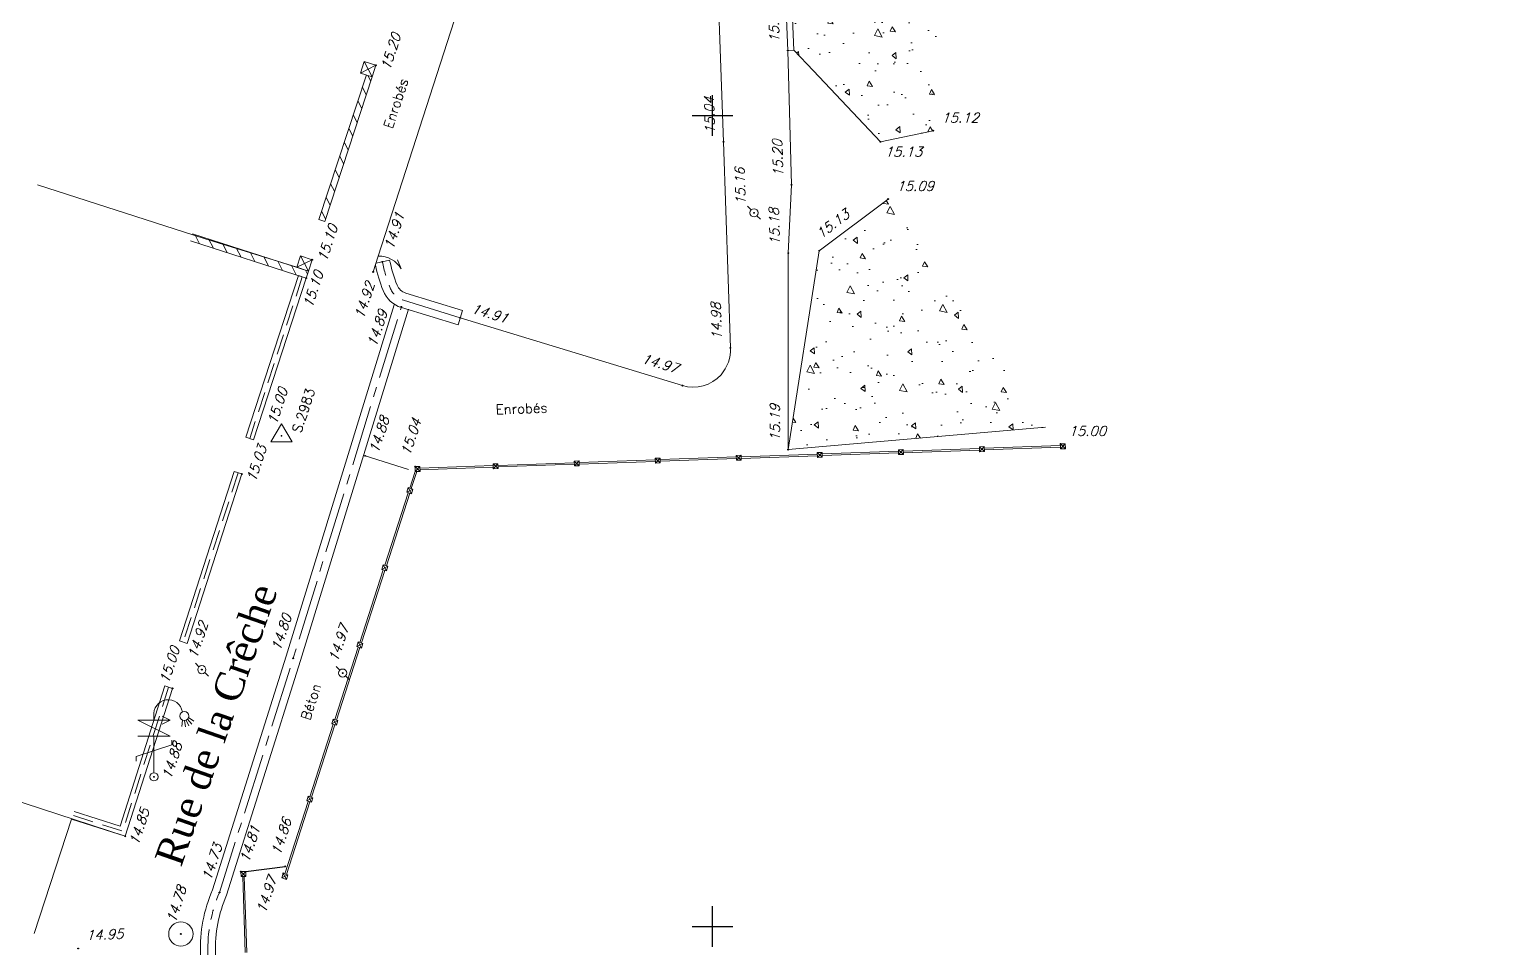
# Model space of a CAD drawing. Header units: metres. Extents: x 1373359 to 1376054, y 5226623 to 5228666.
# Drawn here: x 1375283.15 to 1375319.42, y 5226719.48 to 5226742.12 of the extents above; entities that cross this region are included whole.
import ezdxf

# ---------------------------------------------------------------- set-up
doc = ezdxf.new("R2010")
doc.units = ezdxf.units.M
doc.header["$LTSCALE"] = 2
doc.header["$PDMODE"] = 32
doc.header["$PDSIZE"] = 0.02
doc.linetypes.add('AXES2', pattern=[1.125, 0.75, -0.125, 0.125, -0.125])
doc.linetypes.add('INTERROMPU2', pattern=[0.375, 0.25, -0.125])
doc.layers.get('0').update_dxf_attribs({"color": 6})
for name, color, linetype, lineweight in [('ASSEP_P_SENS', 5, 'Continuous', 0), ('ASSEU_P_AFFRON', 124, 'Continuous', 9), ('CAD_L_PARCELLE', 253, 'Continuous', 0), ('EAU_P_BCR', 4, 'Continuous', 9), ('EV_F_TEXNATSOL', 7, 'Continuous', 0), ('FDP_L_CLOT', 7, 'Continuous', 0), ('FDP_L_HAIE', 3, 'Continuous', 9), ('FDP_L_MURBAHUT', 7, 'Continuous', 9), ('FDP_L_MURPLEIN', 7, 'Continuous', 9), ('GAZ_P_AFFRON', 30, 'Continuous', 9), ('GEOD_P_STA', 6, 'Continuous', 9), ('MUL_P_SUPXET--', 1, 'Continuous', 9), ('VOIE_F_TEXNOM', 7, 'Continuous', 0), ('VOIE_L_BORDREV', 252, 'Continuous', 0), ('VOIE_L_BORDURE', 7, 'Continuous', 9)]:
    doc.layers.add(name, color=color, linetype=linetype, lineweight=lineweight)
for name, color, linetype in [('FDP_P_SEUILPIE', 7, 'Continuous'), ('MEP_F_CARRO', 7, 'Continuous'), ('TopoAlt', 7, 'Continuous'), ('Topojis', 7, 'Continuous')]:
    doc.layers.add(name, color=color, linetype=linetype)
doc.styles.get("Standard").update_dxf_attribs({"font": 'romans.shx'})
doc.styles.add('TNR', font='TIMES.TTF', dxfattribs={"width": 0.999})
pattern_1 = [(297.0312, (1375293.2492, 5226746.50957), (0.226253, 0.115437), [])]
pattern_2 = [(302.031, (1375293.2492, 5226746.5096), (-0.57092, -1.34705), [0.1524, -1.6764]), (247.031, (1375293.2492, 5226746.5096), (1.54088, -0.20333), [0.12192, -1.34112]), (352.482, (1375293.2016, 5226746.3973), (0.96995, -1.55039), [0.12952, -1.42472]), (298.215, (1375293.6358, 5226746.3842), (-0.98895, -1.9591), [0.2286, -2.5146]), (348.667, (1375293.5534, 5226746.221), (1.29695, -2.41724), [0.19428, -2.13708]), (243.215, (1375293.6358, 5226746.3842), (1.29694, -2.41724), [0.18288, -2.01168]), (273.031, (1375293.4764, 5226746.2223), (-1.152404, -0.90137), [0.1524, -1.6764]), (218.031, (1375293.4764, 5226746.2223), (1.24911, -0.92487), [0.12192, -1.34112]), (323.483, (1375293.3804, 5226746.1471), (0.09671, -1.82624), [0.12952, -1.42472]), (289.5312, (1375293.2492, 5226746.50957), (0.635824, -0.232185), [0, -1.324864, 0, -1.36144, 0, -1.3462]), (259.5312, (1375293.2492, 5226746.5096), (0.597444, -0.755729), [0, -0.776224, 0, -1.294384, 0, -0.51308]), (219.5312, (1375293.389, 5226746.9406), (-0.37823, -1.017679), [0, -0.508, 0, -1.58496, 0, -2.10312]), (209.531, (1375293.4517, 5226747.1339), (-0.17209, -1.189985), [0, -0.6604, 0, -1.052576, 0, -1.49352])]

# ---------------------------------------------------------------- blocks, each defined once
blk = doc.blocks.new('Tcpoint')
at = {"color": 0}
blk.add_point((0, 0), dxfattribs=at)
at = {"layer": 'TopoAlt'}
blk.add_attdef('ALT', (0.2, 0.2), '', height=0.24, dxfattribs=at)
blk = doc.blocks.new('CB011')
at = {"color": 0, "flags": 128}
blk.add_lwpolyline([(0, 0, 0.263702), (-0.602, 0.237), (-0.374, 0.3)], format="xyb", dxfattribs=at)
blk = doc.blocks.new('a001')
at = {"color": 0}
for points in [[(0.160355, 0.160355), (0.070711, 0.070711)], [(-0.070711, -0.070711), (-0.160355, -0.160355)]]:
    blk.add_lwpolyline(points, dxfattribs=at)
blk.add_circle((0, 0), 0.1, dxfattribs=at)
blk = doc.blocks.new('t003')
at = {"color": 0}
blk.add_line((0, 0), (0, 0), dxfattribs=at)
blk.add_lwpolyline([(0.259834, -0.149954), (-0.000053, 0.3), (-0.259781, -0.150046)], close=True, dxfattribs=at)
blk = doc.blocks.new('L016')
at = {"color": 0}
for p, q in [((0, 1.510991), (0, 1.4)), ((0, 1), (0, 0.1))]:
    blk.add_line(p, q, dxfattribs=at)
for points in [[(0.2, 1.5), (0.4, 1.4), (0.2, 1.3)], [(0.855244, 1.462269), (0.984837, 1.372556)], [(0.4, 1.4), (-0.4, 1.4), (0.4, 1), (-0.4, 1)], [(0.700628, 1.399688), (0.684459, 1.240974)], [(0.752708, 1.388229), (0.78082, 1.234594)], [(0.792944, 1.396773), (0.86024, 1.256612)], [(0.830421, 1.422331), (0.931041, 1.303495)], [(-0.438601, 0.390519), (-0.438601, 0.500753), (0.438601, 0.792376), (0.438601, 0.902609)]]:
    blk.add_lwpolyline(points, dxfattribs=at)
for centre, radius in [((0.75, 1.5), 0.111803), ((0, 0), 0.1)]:
    blk.add_circle(centre, radius, dxfattribs=at)
blk.add_arc((0.35, 1.55), 0.353553, 8.130102, 188.130102, dxfattribs=at)
blk = doc.blocks.new('u014')
at = {"color": 0}
blk.add_line((0, 0), (0, 0), dxfattribs=at)
blk.add_circle((0, 0), 0.3, dxfattribs=at)

msp = doc.modelspace()

# ---------------------------------------------------------------- hatches: boundary and pattern name
at = {"layer": 'FDP_L_HAIE'}
h = msp.add_hatch(dxfattribs=at)
h.set_pattern_fill('AR-CONC', color=256, scale=0.008, style=0)
h.set_pattern_definition(pattern_2)
h.paths.add_polyline_path([(1375302.011, 5226741.608), (1375302.49, 5226741.099), (1375304.148, 5226739.349), (1375305.446, 5226739.626), (1375305.71, 5226746.734), (1375302.984, 5226746.988), (1375301.985, 5226746.208), (1375301.92, 5226746.003, 0.072404), (1375301.851, 5226745.325)])
h = msp.add_hatch(dxfattribs=at)
h.set_pattern_fill('AR-CONC', color=256, scale=0.008, style=0)
h.set_pattern_definition(pattern_2)
h.paths.add_polyline_path([(1375308.216, 5226732.311), (1375304.336, 5226737.94), (1375302.637, 5226736.666), (1375301.869, 5226731.76)])
at = {"layer": 'FDP_L_MURPLEIN'}
h = msp.add_hatch(dxfattribs=at)
h.set_pattern_fill('ANSI31', color=256, scale=0.08, style=0)
h.set_pattern_definition(pattern_1)
edge = h.paths.add_edge_path()
edge.add_line((1375291.465, 5226741), (1375290.295, 5226737.436))
edge.add_line((1375290.295, 5226737.436), (1375290.437, 5226737.389))
edge.add_line((1375290.437, 5226737.389), (1375291.608, 5226740.953))
h = msp.add_hatch(dxfattribs=at)
h.set_pattern_fill('ANSI31', color=256, scale=0.08, style=0)
h.set_pattern_definition(pattern_1)
edge = h.paths.add_edge_path()
edge.add_line((1375287.181, 5226737.083), (1375290.037, 5226736.165))
edge.add_line((1375290.037, 5226736.165), (1375289.98, 5226735.989))
edge.add_line((1375289.98, 5226735.989), (1375287.124, 5226736.907))

# ---------------------------------------------------------------- linework, layer by layer
at = {"layer": 'CAD_L_PARCELLE', "flags": 128}
for points in [[(1375289.753, 5226736.258), (1375287.467, 5226736.963), (1375283.358, 5226738.289)], [(1375285.52, 5226722.223), (1375278.866, 5226724.397)]]:
    msp.add_lwpolyline(points, dxfattribs=at)
at = {"layer": 'FDP_L_CLOT'}
for p, q in [((1375302.707, 5226731.692), (1375302.587, 5226731.688)), ((1375302.591, 5226731.568), (1375302.587, 5226731.688)), ((1375302.587, 5226731.688), (1375302.711, 5226731.572)), ((1375302.591, 5226731.568), (1375302.707, 5226731.692)), ((1375302.707, 5226731.692), (1375302.711, 5226731.572)), ((1375304.706, 5226731.762), (1375304.586, 5226731.758)), ((1375304.59, 5226731.638), (1375304.586, 5226731.758)), ((1375304.586, 5226731.758), (1375304.71, 5226731.642)), ((1375304.59, 5226731.638), (1375304.706, 5226731.762)), ((1375304.706, 5226731.762), (1375304.71, 5226731.642)), ((1375306.705, 5226731.833), (1375306.585, 5226731.828)), ((1375306.589, 5226731.708), (1375306.585, 5226731.828)), ((1375306.585, 5226731.828), (1375306.709, 5226731.713)), ((1375306.589, 5226731.708), (1375306.705, 5226731.833)), ((1375306.709, 5226731.713), (1375306.589, 5226731.708)), ((1375306.705, 5226731.833), (1375306.709, 5226731.713)), ((1375308.703, 5226731.903), (1375308.583, 5226731.899)), ((1375308.588, 5226731.779), (1375308.583, 5226731.899)), ((1375308.583, 5226731.899), (1375308.708, 5226731.783)), ((1375308.588, 5226731.779), (1375308.703, 5226731.903)), ((1375308.708, 5226731.783), (1375308.588, 5226731.779)), ((1375308.703, 5226731.903), (1375308.708, 5226731.783)), ((1375292.785, 5226731.344), (1375292.665, 5226731.34)), ((1375292.67, 5226731.22), (1375292.665, 5226731.34)), ((1375292.665, 5226731.34), (1375292.79, 5226731.224)), ((1375292.67, 5226731.22), (1375292.785, 5226731.344)), ((1375292.785, 5226731.344), (1375292.79, 5226731.224)), ((1375294.712, 5226731.411), (1375294.592, 5226731.407)), ((1375294.596, 5226731.287), (1375294.592, 5226731.407)), ((1375294.592, 5226731.407), (1375294.716, 5226731.292)), ((1375294.596, 5226731.287), (1375294.712, 5226731.411)), ((1375294.712, 5226731.411), (1375294.716, 5226731.292)), ((1375296.711, 5226731.482), (1375296.591, 5226731.477)), ((1375296.595, 5226731.358), (1375296.591, 5226731.477)), ((1375296.591, 5226731.477), (1375296.715, 5226731.362)), ((1375296.595, 5226731.358), (1375296.711, 5226731.482)), ((1375296.715, 5226731.362), (1375296.595, 5226731.358)), ((1375296.711, 5226731.482), (1375296.715, 5226731.362)), ((1375298.71, 5226731.552), (1375298.59, 5226731.548)), ((1375298.594, 5226731.428), (1375298.59, 5226731.548)), ((1375298.59, 5226731.548), (1375298.714, 5226731.432)), ((1375298.594, 5226731.428), (1375298.71, 5226731.552)), ((1375298.714, 5226731.432), (1375298.594, 5226731.428)), ((1375298.71, 5226731.552), (1375298.714, 5226731.432)), ((1375300.708, 5226731.622), (1375300.588, 5226731.618)), ((1375300.593, 5226731.498), (1375300.588, 5226731.618)), ((1375300.588, 5226731.618), (1375300.712, 5226731.502)), ((1375300.593, 5226731.498), (1375300.708, 5226731.622)), ((1375300.712, 5226731.502), (1375300.593, 5226731.498)), ((1375300.708, 5226731.622), (1375300.712, 5226731.502)), ((1375302.711, 5226731.572), (1375302.591, 5226731.568)), ((1375304.71, 5226731.642), (1375304.59, 5226731.638)), ((1375292.79, 5226731.224), (1375292.67, 5226731.22)), ((1375294.716, 5226731.292), (1375294.596, 5226731.287)), ((1375292.498, 5226730.823), (1375292.461, 5226730.709)), ((1375292.461, 5226730.709), (1375292.612, 5226730.786)), ((1375292.575, 5226730.672), (1375292.461, 5226730.709)), ((1375292.498, 5226730.823), (1375292.612, 5226730.786)), ((1375292.575, 5226730.672), (1375292.498, 5226730.823)), ((1375292.612, 5226730.786), (1375292.575, 5226730.672)), ((1375291.882, 5226728.92), (1375291.845, 5226728.806)), ((1375291.845, 5226728.806), (1375291.996, 5226728.883)), ((1375291.959, 5226728.769), (1375291.845, 5226728.806)), ((1375291.882, 5226728.92), (1375291.996, 5226728.883)), ((1375291.959, 5226728.769), (1375291.882, 5226728.92)), ((1375291.996, 5226728.883), (1375291.959, 5226728.769)), ((1375291.265, 5226727.017), (1375291.228, 5226726.903)), ((1375291.228, 5226726.903), (1375291.38, 5226726.98)), ((1375291.265, 5226727.017), (1375291.38, 5226726.98)), ((1375291.343, 5226726.866), (1375291.265, 5226727.017)), ((1375291.38, 5226726.98), (1375291.343, 5226726.866)), ((1375291.343, 5226726.866), (1375291.228, 5226726.903)), ((1375290.649, 5226725.115), (1375290.612, 5226725)), ((1375290.612, 5226725), (1375290.763, 5226725.078)), ((1375290.726, 5226724.963), (1375290.612, 5226725)), ((1375290.649, 5226725.115), (1375290.763, 5226725.078)), ((1375290.726, 5226724.963), (1375290.649, 5226725.115)), ((1375290.763, 5226725.078), (1375290.726, 5226724.963)), ((1375290.033, 5226723.212), (1375289.996, 5226723.098)), ((1375289.996, 5226723.098), (1375290.147, 5226723.175)), ((1375290.11, 5226723.061), (1375289.996, 5226723.098)), ((1375290.033, 5226723.212), (1375290.147, 5226723.175)), ((1375290.11, 5226723.061), (1375290.033, 5226723.212)), ((1375290.147, 5226723.175), (1375290.11, 5226723.061)), ((1375289.417, 5226721.309), (1375289.38, 5226721.195)), ((1375289.38, 5226721.195), (1375289.531, 5226721.272)), ((1375289.494, 5226721.158), (1375289.38, 5226721.195)), ((1375289.417, 5226721.309), (1375289.531, 5226721.272)), ((1375289.494, 5226721.158), (1375289.417, 5226721.309)), ((1375289.531, 5226721.272), (1375289.494, 5226721.158))]:
    msp.add_line(p, q, dxfattribs=at)
for points in [[(1375302.708, 5226731.652), (1375304.587, 5226731.718)], [(1375304.707, 5226731.722), (1375306.586, 5226731.788)], [(1375304.709, 5226731.682), (1375306.587, 5226731.748)], [(1375306.706, 5226731.793), (1375308.585, 5226731.859)], [(1375306.707, 5226731.753), (1375308.586, 5226731.819)], [(1375292.787, 5226731.304), (1375294.593, 5226731.367)], [(1375292.788, 5226731.264), (1375294.595, 5226731.327)], [(1375294.713, 5226731.371), (1375296.592, 5226731.437)], [(1375294.715, 5226731.332), (1375296.594, 5226731.397)], [(1375296.712, 5226731.442), (1375298.591, 5226731.508)], [(1375296.714, 5226731.402), (1375298.592, 5226731.468)], [(1375298.711, 5226731.512), (1375300.59, 5226731.578)], [(1375298.712, 5226731.472), (1375300.591, 5226731.538)], [(1375300.71, 5226731.582), (1375302.589, 5226731.648)], [(1375300.711, 5226731.542), (1375302.59, 5226731.608)], [(1375302.71, 5226731.612), (1375304.589, 5226731.678)], [(1375292.536, 5226730.81), (1375292.669, 5226731.222)], [(1375292.574, 5226730.798), (1375292.711, 5226731.221)], [(1375291.92, 5226728.908), (1375292.499, 5226730.696)], [(1375291.958, 5226728.895), (1375292.537, 5226730.684)], [(1375291.303, 5226727.005), (1375291.883, 5226728.793)], [(1375291.342, 5226726.993), (1375291.921, 5226728.781)], [(1375290.687, 5226725.102), (1375291.267, 5226726.891)], [(1375290.725, 5226725.09), (1375291.305, 5226726.878)], [(1375290.071, 5226723.2), (1375290.65, 5226724.988)], [(1375290.109, 5226723.187), (1375290.688, 5226724.976)], [(1375289.455, 5226721.297), (1375290.034, 5226723.085)], [(1375289.493, 5226721.285), (1375290.072, 5226723.073)], [(1375288.371, 5226721.351), (1375288.375, 5226721.231)], [(1375288.415, 5226721.233), (1375288.477, 5226719.354)], [(1375288.455, 5226721.234), (1375288.517, 5226719.355)], [(1375288.491, 5226721.355), (1375288.495, 5226721.235)]]:
    msp.add_lwpolyline(points, dxfattribs=at)
at = {"layer": 'FDP_L_CLOT', "flags": 128}
for points in [[(1375288.371, 5226721.351), (1375288.491, 5226721.355)], [(1375288.371, 5226721.351), (1375288.495, 5226721.235)], [(1375288.491, 5226721.355), (1375288.375, 5226721.231)], [(1375288.375, 5226721.231), (1375288.495, 5226721.235)]]:
    msp.add_lwpolyline(points, dxfattribs=at)
at = {"layer": 'FDP_L_HAIE', "ltscale": 0.2}
for points in [[(1375305.446, 5226739.626), (1375304.148, 5226739.349), (1375302.49, 5226741.099), (1375302.011, 5226741.608), (1375301.851, 5226745.325), (1375301.775, 5226746.044), (1375302.984, 5226746.988), (1375305.71, 5226746.734)], [(1375308.216, 5226732.311), (1375301.869, 5226731.76), (1375302.637, 5226736.666), (1375304.336, 5226737.94)]]:
    msp.add_lwpolyline(points, dxfattribs=at)
at = {"layer": 'FDP_L_MURBAHUT', "flags": 128}
for points in [[(1375289.79, 5226736.05), (1375288.495, 5226732.066), (1375288.685, 5226732.004), (1375289.98, 5226735.989)], [(1375288.206, 5226731.22), (1375286.853, 5226727.042), (1375287.043, 5226726.98), (1375288.397, 5226731.159)]]:
    msp.add_lwpolyline(points, close=True, dxfattribs=at)
at = {"layer": 'FDP_L_MURBAHUT', "linetype": 'INTERROMPU2', "flags": 128}
for points in [[(1375289.885, 5226736.02), (1375288.59, 5226732.035)], [(1375288.302, 5226731.189), (1375286.948, 5226727.011)], [(1375286.587, 5226725.901), (1375285.455, 5226722.349), (1375284.226, 5226722.74)]]:
    msp.add_lwpolyline(points, dxfattribs=at)
at = {"layer": 'FDP_L_MURBAHUT', "flags": 128}
msp.add_lwpolyline([(1375284.195, 5226722.645), (1375285.52, 5226722.223), (1375286.682, 5226725.871), (1375286.491, 5226725.931), (1375285.39, 5226722.474), (1375284.256, 5226722.836)], dxfattribs=at)
at = {"layer": 'FDP_L_MURPLEIN'}
for p, q in [((1375291.414, 5226741.331), (1375291.322, 5226741.045)), ((1375291.322, 5226741.045), (1375291.7, 5226741.239)), ((1375291.414, 5226741.331), (1375291.7, 5226741.239)), ((1375291.608, 5226740.953), (1375291.414, 5226741.331)), ((1375291.7, 5226741.239), (1375291.608, 5226740.953)), ((1375291.608, 5226740.953), (1375291.322, 5226741.045)), ((1375289.844, 5226736.536), (1375289.753, 5226736.258)), ((1375289.753, 5226736.258), (1375290.129, 5226736.443)), ((1375289.844, 5226736.536), (1375290.129, 5226736.443)), ((1375290.038, 5226736.165), (1375289.844, 5226736.536)), ((1375290.129, 5226736.443), (1375290.038, 5226736.165)), ((1375290.038, 5226736.165), (1375289.753, 5226736.258))]:
    msp.add_line(p, q, dxfattribs=at)
for points in [[(1375291.465, 5226741), (1375290.295, 5226737.436), (1375290.437, 5226737.389), (1375291.608, 5226740.953)], [(1375287.181, 5226737.083), (1375290.037, 5226736.165), (1375289.98, 5226735.989), (1375287.124, 5226736.907)]]:
    msp.add_lwpolyline(points, dxfattribs=at)
at = {"layer": 'FDP_P_SEUILPIE', "flags": 128}
msp.add_lwpolyline([(1375288.491, 5226721.355), (1375289.466, 5226721.482)], dxfattribs=at)
at = {"layer": 'MEP_F_CARRO'}
for p, q in [((1375300, 5226739.5), (1375300, 5226740.5)), ((1375299.5, 5226740), (1375300.5, 5226740)), ((1375300, 5226719.5), (1375300, 5226720.5)), ((1375299.5, 5226720), (1375300.5, 5226720))]:
    msp.add_line(p, q, dxfattribs=at)
at = {"layer": 'VOIE_L_BORDREV'}
msp.add_lwpolyline([(1375301.869, 5226731.76), (1375301.872, 5226736.603), (1375301.953, 5226738.292), (1375301.861, 5226741.601)], dxfattribs=at)
at = {"layer": 'VOIE_L_BORDREV', "flags": 128}
for points in [[(1375291.434, 5226731.608), (1375292.504, 5226731.268)], [(1375283.275, 5226719.829), (1375284.195, 5226722.645)]]:
    msp.add_lwpolyline(points, dxfattribs=at)
at = {"layer": 'VOIE_L_BORDURE'}
for points in [[(1375298.473, 5226799.62), (1375304.506, 5226799.837, -0.216854), (1375307.337, 5226798.596, -0.168717), (1375308.31, 5226796.218), (1375307.783, 5226787.834, -0.040033), (1375307.497, 5226785.84), (1375307.274, 5226784.831), (1375306.877, 5226783.356, -0.021541), (1375306.684, 5226782.744, -0.019606), (1375306.499, 5226782.291), (1375303.986, 5226774.363), (1375303.793, 5226773.783), (1375302.794, 5226770.605), (1375299.025, 5226759.111), (1375295.846, 5226749.191), (1375291.76, 5226736.533), (1375291.634, 5226736.142)], [(1375301.861, 5226741.601), (1375301.701, 5226745.319, -0.072897), (1375301.775, 5226746.044), (1375305.11, 5226756.428), (1375308.739, 5226767.576), (1375311.307, 5226775.638), (1375311.579, 5226776.687, -0.214139), (1375312.072, 5226777.034, -0.220378), (1375312.945, 5226776.818), (1375320.34, 5226770.878), (1375330.961, 5226762.453), (1375340.328, 5226754.907), (1375348.309, 5226748.518), (1375359.591, 5226739.552), (1375366.184, 5226734.281)]]:
    msp.add_lwpolyline(points, format="xyb", dxfattribs=at)
at = {"layer": 'VOIE_L_BORDURE', "flags": 128}
for points in [[(1375399.206, 5226709.842), (1375389.268, 5226717.791), (1375379.418, 5226725.689), (1375367.22, 5226735.443), (1375356.282, 5226744.237), (1375344.549, 5226753.648), (1375333.508, 5226762.47), (1375325.095, 5226769.227), (1375313.521, 5226778.412, 0.110465), (1375311.983, 5226779.157, 0.322081), (1375310.722, 5226778.634, 0.036236), (1375310.218, 5226777.673), (1375307.538, 5226769.339), (1375303.751, 5226757.58), (1375300.321, 5226746.882, 0.039153), (1375300.138, 5226746.108, 0.0417), (1375300.066, 5226745.078), (1375300.272, 5226739.351)], [(1375302.011, 5226741.608), (1375301.851, 5226745.325, -0.072404), (1375301.92, 5226746.003), (1375305.252, 5226756.382), (1375308.882, 5226767.53), (1375311.451, 5226775.596), (1375311.719, 5226776.628, -0.205169), (1375312.101, 5226776.887, -0.220378), (1375312.851, 5226776.701), (1375320.246, 5226770.76), (1375330.867, 5226762.336), (1375340.234, 5226754.79), (1375348.215, 5226748.401), (1375359.498, 5226739.435), (1375366.09, 5226734.164)], [(1375293.78, 5226735.011), (1375299.26, 5226733.338, 0.294314), (1375300.213, 5226733.608, 0.196879), (1375300.443, 5226734.272), (1375300.272, 5226739.351)], [(1375291.704, 5226736.36), (1375292.04, 5226736.43, 0.04196), (1375292.222, 5226735.819, 0.228434), (1375292.438, 5226735.618), (1375293.835, 5226735.188), (1375293.726, 5226734.834), (1375292.329, 5226735.265, -0.228434), (1375291.877, 5226735.684, -0.03912), (1375291.687, 5226736.308, -0.03912)], [(1375288.132, 5226702.685), (1375287.442, 5226717.55, -0.003845), (1375287.373, 5226719.329, -0.108391), (1375287.667, 5226720.901), (1375289.485, 5226726.668), (1375292.151, 5226735.334)], [(1375288.502, 5226702.702), (1375287.812, 5226717.567, -0.003845), (1375287.743, 5226719.34, -0.109685), (1375288.015, 5226720.773), (1375289.839, 5226726.558), (1375292.505, 5226735.225)]]:
    msp.add_lwpolyline(points, format="xyb", dxfattribs=at)
at = {"layer": 'VOIE_L_BORDURE'}
msp.add_lwpolyline([(1375301.861, 5226741.601), (1375302.011, 5226741.608)], dxfattribs=at)
at = {"layer": 'VOIE_L_BORDURE', "linetype": 'AXES2', "flags": 128}
for points in [[(1375293.78, 5226735.011), (1375292.384, 5226735.442, -0.228434), (1375292.049, 5226735.752, -0.04196), (1375291.859, 5226736.392, -5.589692)], [(1375288.317, 5226702.693), (1375287.627, 5226717.559, -0.003845), (1375287.558, 5226719.334, -0.109012), (1375287.841, 5226720.837), (1375289.662, 5226726.613), (1375292.328, 5226735.28)]]:
    msp.add_lwpolyline(points, format="xyb", dxfattribs=at)

# ---------------------------------------------------------------- block references
at = {"layer": 'ASSEP_P_SENS', "yscale": -1.000000000135682, "rotation": 129.7798801720023}
msp.add_blockref('CB011', (1375291.76, 5226736.533), dxfattribs=at)
at = {"layer": 'ASSEU_P_AFFRON', "yscale": -1}
msp.add_blockref('u014', (1375286.89, 5226719.814), dxfattribs=at)
at = {"layer": 'EAU_P_BCR', "yscale": -1}
for p in [(1375301.027, 5226737.6), (1375287.408, 5226726.334)]:
    msp.add_blockref('a001', p, dxfattribs=at)
at = {"layer": 'GAZ_P_AFFRON', "yscale": -1}
msp.add_blockref('a001', (1375290.881, 5226726.249), dxfattribs=at)
at = {"layer": 'GEOD_P_STA'}
ref = msp.add_blockref('Tcpoint', (1375289.372, 5226732.098), dxfattribs=dict(at, rotation=71.91504823105429))
ref.add_attrib('MAT', 'S.2983', (1375289.853, 5226732.151), dxfattribs={"height": 0.24, "rotation": 71.915})
ref.add_attrib('ALT', '15.00', (1375289.244, 5226732.35), dxfattribs={"layer": 'TopoAlt', "height": 0.24, "rotation": 71.915, "oblique": 18})
msp.add_blockref('t003', (1375289.372, 5226732.098), dxfattribs=at)
at = {"layer": 'MUL_P_SUPXET--'}
msp.add_blockref('L016', (1375286.227, 5226723.689), dxfattribs=at)
at = {"layer": 'Topojis'}
ref = msp.add_blockref('Tcpoint', (1375301.861, 5226741.601), dxfattribs=dict(at, rotation=91.91856751996104))
ref.add_attrib('ALT', '15.23', (1375301.654, 5226741.795), dxfattribs={"layer": 'TopoAlt', "height": 0.24, "rotation": 91.9186, "oblique": 18})
ref = msp.add_blockref('Tcpoint', (1375291.7, 5226741.239), dxfattribs=dict(at, rotation=72.18376667439402))
ref.add_attrib('ALT', '15.20', (1375292.039, 5226741.095), dxfattribs={"layer": 'TopoAlt', "height": 0.24, "rotation": 72.1838, "oblique": 18})
ref = msp.add_blockref('Tcpoint', (1375300.272, 5226739.351), dxfattribs=dict(at, rotation=91.91856751996104))
ref.add_attrib('ALT', '15.04', (1375300.065, 5226739.545), dxfattribs={"layer": 'TopoAlt', "height": 0.24, "rotation": 91.9186, "oblique": 18})
ref = msp.add_blockref('Tcpoint', (1375305.446, 5226739.626), dxfattribs=at)
ref.add_attrib('ALT', '15.12', (1375305.646, 5226739.826), dxfattribs={"layer": 'TopoAlt', "height": 0.24, "oblique": 18})
ref = msp.add_blockref('Tcpoint', (1375301.953, 5226738.292), dxfattribs=dict(at, rotation=91.91856751996104))
ref.add_attrib('ALT', '15.20', (1375301.747, 5226738.485), dxfattribs={"layer": 'TopoAlt', "height": 0.24, "rotation": 91.9186, "oblique": 18})
ref = msp.add_blockref('Tcpoint', (1375304.148, 5226739.349), dxfattribs=at)
ref.add_attrib('ALT', '15.13', (1375304.249, 5226738.986), dxfattribs={"layer": 'TopoAlt', "height": 0.24, "oblique": 18})
ref = msp.add_blockref('Tcpoint', (1375301.027, 5226737.6), dxfattribs=dict(at, rotation=91.91856751996104))
ref.add_attrib('ALT', '15.16', (1375300.821, 5226737.793), dxfattribs={"layer": 'TopoAlt', "height": 0.24, "rotation": 91.9186, "oblique": 18})
ref = msp.add_blockref('Tcpoint', (1375304.336, 5226737.94), dxfattribs=at)
ref.add_attrib('ALT', '15.09', (1375304.536, 5226738.14), dxfattribs={"layer": 'TopoAlt', "height": 0.24, "oblique": 18})
ref = msp.add_blockref('Tcpoint', (1375291.859, 5226736.392), dxfattribs=dict(at, rotation=71.91504823105429))
ref.add_attrib('ALT', '14.91', (1375292.123, 5226736.673), dxfattribs={"layer": 'TopoAlt', "height": 0.24, "rotation": 71.915, "oblique": 18})
ref = msp.add_blockref('Tcpoint', (1375301.872, 5226736.603), dxfattribs=dict(at, rotation=91.91856751996104))
ref.add_attrib('ALT', '15.18', (1375301.665, 5226736.797), dxfattribs={"layer": 'TopoAlt', "height": 0.24, "rotation": 91.9186, "oblique": 18})
ref = msp.add_blockref('Tcpoint', (1375302.637, 5226736.666), dxfattribs=dict(at, rotation=37.52020774390999))
ref.add_attrib('ALT', '15.13', (1375302.673, 5226736.947), dxfattribs={"layer": 'TopoAlt', "height": 0.24, "rotation": 37.5202, "oblique": 18})
ref = msp.add_blockref('Tcpoint', (1375290.129, 5226736.443), dxfattribs=dict(at, rotation=71.91504823105429))
ref.add_attrib('ALT', '15.10', (1375290.477, 5226736.375), dxfattribs={"layer": 'TopoAlt', "height": 0.24, "rotation": 71.915, "oblique": 18})
ref = msp.add_blockref('Tcpoint', (1375289.98, 5226735.989), dxfattribs=dict(at, rotation=71.91504823105429))
ref.add_attrib('ALT', '15.10', (1375290.124, 5226735.234), dxfattribs={"layer": 'TopoAlt', "height": 0.24, "rotation": 71.915, "oblique": 18})
ref = msp.add_blockref('Tcpoint', (1375291.634, 5226736.142), dxfattribs=dict(at, rotation=71.91504823105429))
ref.add_attrib('ALT', '14.92', (1375291.389, 5226734.962), dxfattribs={"layer": 'TopoAlt', "height": 0.24, "rotation": 71.915, "oblique": 18})
ref = msp.add_blockref('Tcpoint', (1375293.78, 5226735.011), dxfattribs=dict(at, rotation=343.0237116542534))
ref.add_attrib('ALT', '14.91', (1375294.03, 5226735.144), dxfattribs={"layer": 'TopoAlt', "height": 0.24, "rotation": 343.0237, "oblique": 18})
ref = msp.add_blockref('Tcpoint', (1375300.443, 5226734.272), dxfattribs=dict(at, rotation=92.15066701469065))
ref.add_attrib('ALT', '14.98', (1375300.235, 5226734.464), dxfattribs={"layer": 'TopoAlt', "height": 0.24, "rotation": 92.1507, "oblique": 18})
ref = msp.add_blockref('Tcpoint', (1375292.328, 5226735.28), dxfattribs=dict(at, rotation=71.91504823105429))
ref.add_attrib('ALT', '14.89', (1375291.706, 5226734.272), dxfattribs={"layer": 'TopoAlt', "height": 0.24, "rotation": 71.915, "oblique": 18})
ref = msp.add_blockref('Tcpoint', (1375299.26, 5226733.338), dxfattribs=dict(at, rotation=343.023711635115))
ref.add_attrib('ALT', '14.97', (1375298.232, 5226733.91), dxfattribs={"layer": 'TopoAlt', "height": 0.24, "rotation": 343.0237, "oblique": 18})
ref = msp.add_blockref('Tcpoint', (1375301.869, 5226731.76), dxfattribs=dict(at, rotation=90.51224192998075))
ref.add_attrib('ALT', '15.19', (1375301.667, 5226731.958), dxfattribs={"layer": 'TopoAlt', "height": 0.24, "rotation": 90.5122, "oblique": 18})
ref = msp.add_blockref('Tcpoint', (1375291.434, 5226731.608), dxfattribs=dict(at, rotation=71.91504823105429))
ref.add_attrib('ALT', '14.88', (1375291.752, 5226731.643), dxfattribs={"layer": 'TopoAlt', "height": 0.24, "rotation": 71.915, "oblique": 18})
ref = msp.add_blockref('Tcpoint', (1375292.665, 5226731.34), dxfattribs=dict(at, rotation=71.91504823105429))
ref.add_attrib('ALT', '15.04', (1375292.537, 5226731.592), dxfattribs={"layer": 'TopoAlt', "height": 0.24, "rotation": 71.915, "oblique": 18})
ref = msp.add_blockref('Tcpoint', (1375308.583, 5226731.899), dxfattribs=at)
ref.add_attrib('ALT', '15.00', (1375308.783, 5226732.099), dxfattribs={"layer": 'TopoAlt', "height": 0.24, "oblique": 18})
ref = msp.add_blockref('Tcpoint', (1375288.397, 5226731.159), dxfattribs=dict(at, rotation=71.91504823105429))
ref.add_attrib('ALT', '15.03', (1375288.726, 5226730.938), dxfattribs={"layer": 'TopoAlt', "height": 0.24, "rotation": 71.915, "oblique": 18})
ref = msp.add_blockref('Tcpoint', (1375289.662, 5226726.613), dxfattribs=dict(at, rotation=71.91504823105429))
ref.add_attrib('ALT', '14.80', (1375289.341, 5226726.768), dxfattribs={"layer": 'TopoAlt', "height": 0.24, "rotation": 71.915, "oblique": 18})
ref = msp.add_blockref('Tcpoint', (1375287.408, 5226726.334), dxfattribs=dict(at, rotation=71.91504823105429))
ref.add_attrib('ALT', '14.92', (1375287.28, 5226726.586), dxfattribs={"layer": 'TopoAlt', "height": 0.24, "rotation": 71.915, "oblique": 18})
ref = msp.add_blockref('Tcpoint', (1375290.881, 5226726.249), dxfattribs=dict(at, rotation=71.91504823105429))
ref.add_attrib('ALT', '14.97', (1375290.752, 5226726.501), dxfattribs={"layer": 'TopoAlt', "height": 0.24, "rotation": 71.915, "oblique": 18})
ref = msp.add_blockref('Tcpoint', (1375286.682, 5226725.871), dxfattribs=dict(at, rotation=71.91504823105429))
ref.add_attrib('ALT', '15.00', (1375286.582, 5226725.969), dxfattribs={"layer": 'TopoAlt', "height": 0.24, "rotation": 71.915, "oblique": 18})
ref = msp.add_blockref('Tcpoint', (1375286.227, 5226723.689), dxfattribs=dict(at, rotation=71.91504823105429))
ref.add_attrib('ALT', '14.88', (1375286.644, 5226723.609), dxfattribs={"layer": 'TopoAlt', "height": 0.24, "rotation": 71.915, "oblique": 18})
ref = msp.add_blockref('Tcpoint', (1375285.52, 5226722.223), dxfattribs=dict(at, rotation=71.91504823105429))
ref.add_attrib('ALT', '14.85', (1375285.836, 5226721.979), dxfattribs={"layer": 'TopoAlt', "height": 0.24, "rotation": 71.915, "oblique": 18})
ref = msp.add_blockref('Tcpoint', (1375289.466, 5226721.482), dxfattribs=dict(at, rotation=71.91504823105429))
ref.add_attrib('ALT', '14.86', (1375289.338, 5226721.735), dxfattribs={"layer": 'TopoAlt', "height": 0.24, "rotation": 71.915, "oblique": 18})
ref = msp.add_blockref('Tcpoint', (1375288.371, 5226721.351), dxfattribs=dict(at, rotation=71.91504823105429))
ref.add_attrib('ALT', '14.81', (1375288.562, 5226721.552), dxfattribs={"layer": 'TopoAlt', "height": 0.24, "rotation": 71.915, "oblique": 18})
ref = msp.add_blockref('Tcpoint', (1375287.841, 5226720.837), dxfattribs=dict(at, rotation=71.91504823105429))
ref.add_attrib('ALT', '14.73', (1375287.631, 5226721.109), dxfattribs={"layer": 'TopoAlt', "height": 0.24, "rotation": 71.915, "oblique": 18})
ref = msp.add_blockref('Tcpoint', (1375289.417, 5226721.309), dxfattribs=dict(at, rotation=71.91504823105429))
ref.add_attrib('ALT', '14.97', (1375288.974, 5226720.298), dxfattribs={"layer": 'TopoAlt', "height": 0.24, "rotation": 71.915, "oblique": 18})
ref = msp.add_blockref('Tcpoint', (1375286.89, 5226719.814), dxfattribs=dict(at, rotation=72.76224867514289))
ref.add_attrib('ALT', '14.78', (1375286.758, 5226720.064), dxfattribs={"layer": 'TopoAlt', "height": 0.24, "rotation": 72.7622, "oblique": 18})
ref = msp.add_blockref('Tcpoint', (1375284.359, 5226719.456), dxfattribs=dict(at, rotation=2.239224516182523))
ref.add_attrib('ALT', '14.95', (1375284.551, 5226719.664), dxfattribs={"layer": 'TopoAlt', "height": 0.24, "rotation": 2.2392, "oblique": 18})

# ---------------------------------------------------------------- texts
at = {"layer": 'EV_F_TEXNATSOL'}
for s, rotation, p in [('Enrobés', 71.8427, (1375292.108, 5226739.654, -14.421)), ('Enrobés', 2.0108, (1375294.661, 5226732.629, -14.421)), ('Béton', 72.0227, (1375290.071, 5226725.067, -14.421))]:
    msp.add_text(s, height=0.24, rotation=rotation, dxfattribs=at).set_placement(p)
at = {"layer": 'VOIE_F_TEXNOM', "style": 'TNR'}
msp.add_text('Rue de la Crêche', height=0.7, rotation=70.7666, dxfattribs=at).set_placement((1375286.895, 5226721.441))

doc.saveas('drawing.dxf')
